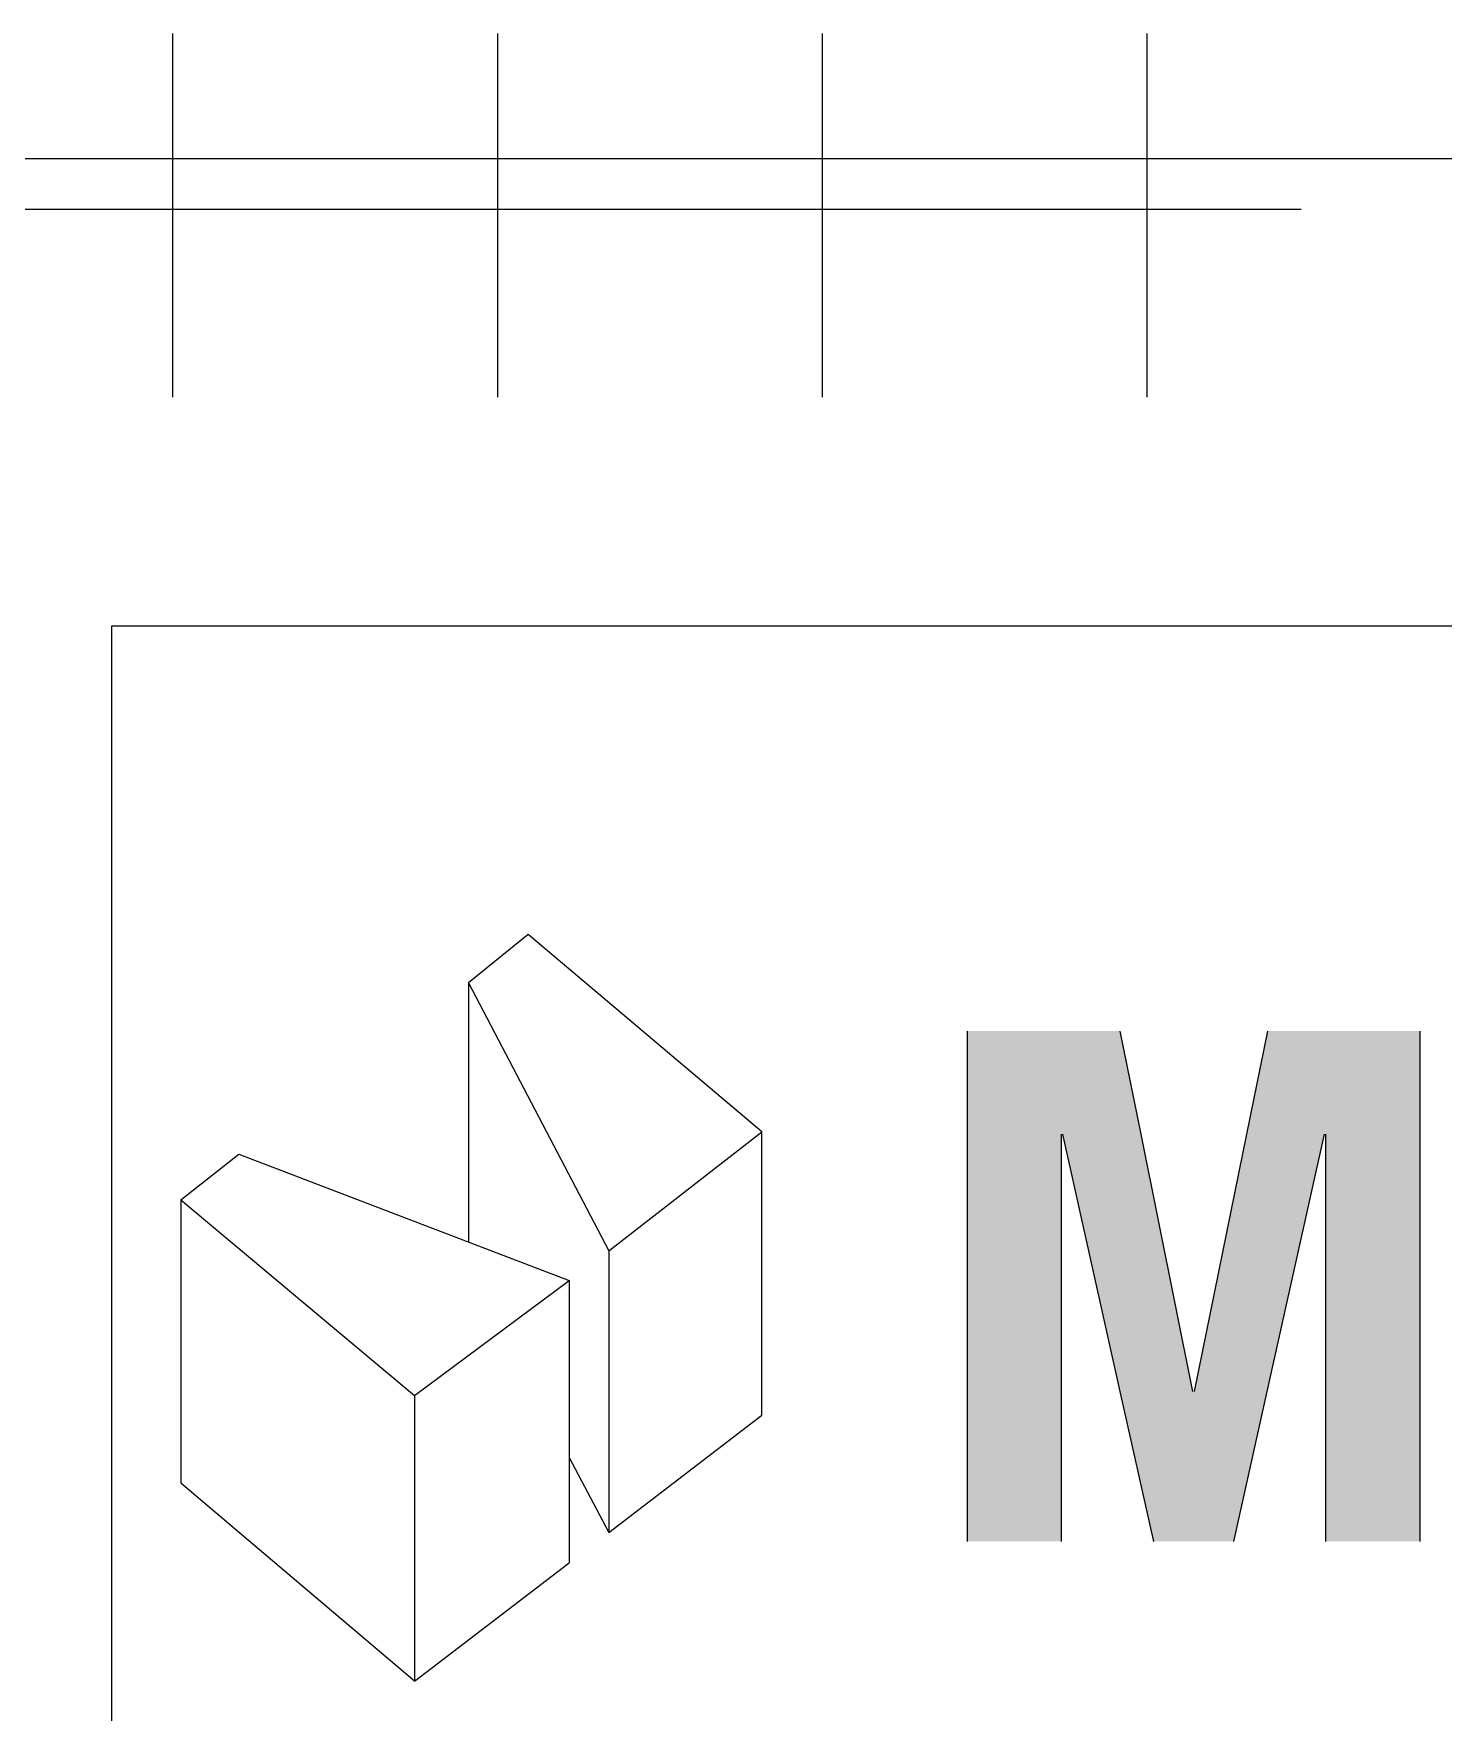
# Model space of a CAD drawing. Extents: x 0 to 199, y 0 to 166.
# Drawn here: x 63.93 to 77.82, y 104.64 to 121.17 of the extents above; entities that cross this region are included whole.
import ezdxf

# ---------------------------------------------------------------- set-up
doc = ezdxf.new("R2010")
doc.units = 0
doc.linetypes.add('CENTER', pattern=[50.8, 31.75, -6.35, 6.35, -6.35])
doc.linetypes.add('DASHED', pattern=[19.05, 12.7, -6.35])
doc.layers.get('0').update_dxf_attribs({"linetype": 'CONTINUOUS'})
doc.layers.add('CENTER', color=1, linetype='CENTER')

# ---------------------------------------------------------------- blocks, each defined once
blk = doc.blocks.new('*U13')
at = {"color": 7, "linetype": 'CONTINUOUS'}
for p, q in [((73.123, 111.345), (73.123, 110.332)), ((74.629, 111.345), (74.834, 110.332)), ((76.085, 111.345), (75.878, 110.332)), ((77.584, 111.345), (77.584, 110.332)), ((73.123, 110.332), (73.123, 106.32)), ((74.051, 110.332), (74.051, 106.32)), ((74.065, 110.332), (74.63, 107.798)), ((74.834, 110.332), (75.346, 107.798)), ((75.878, 110.332), (75.361, 107.798)), ((76.642, 110.332), (76.077, 107.798)), ((76.656, 110.332), (76.656, 106.32)), ((77.584, 110.332), (77.584, 106.32)), ((74.63, 107.798), (74.959, 106.32)), ((76.077, 107.798), (75.748, 106.32))]:
    blk.add_line(p, q, dxfattribs=at)
for points in [[(73.123, 111.345), (73.123, 110.332), (74.834, 110.332)], [(76.085, 111.345), (75.878, 110.332), (77.584, 110.332)], [(73.123, 110.332), (73.123, 106.32), (74.051, 106.32)], [(74.065, 110.332), (74.63, 107.798), (75.346, 107.798)], [(75.878, 110.332), (75.361, 107.798), (76.077, 107.798)], [(76.656, 110.332), (76.656, 106.32), (77.584, 106.32)], [(74.63, 107.798), (74.959, 106.32), (75.748, 106.32)]]:
    blk.add_solid(points, dxfattribs=at)
at = {"color": 7, "linetype": 'CONTINUOUS', "extrusion": (0, 0, -1)}
for points in [[(-73.123, 111.345), (-74.629, 111.345), (-74.834, 110.332)], [(-76.085, 111.345), (-77.584, 111.345), (-77.584, 110.332)], [(-73.123, 110.332), (-74.051, 110.332), (-74.051, 106.32)], [(-74.065, 110.332), (-74.834, 110.332), (-75.346, 107.798)], [(-75.878, 110.332), (-76.642, 110.332), (-76.077, 107.798)], [(-76.656, 110.332), (-77.584, 110.332), (-77.584, 106.32)], [(-74.63, 107.798), (-76.077, 107.798), (-75.748, 106.32)]]:
    blk.add_solid(points, dxfattribs=at)

msp = doc.modelspace()

# ---------------------------------------------------------------- linework, layer by layer
at = {"color": 7, "linetype": 'CONTINUOUS'}
for p, q in [((26.699, 119.937), (132.699, 119.937)), ((64.699, 90.337), (64.699, 115.337)), ((64.699, 115.337), (94.699, 115.337)), ((68.799, 112.296), (68.212, 111.821)), ((71.103, 110.355), (68.799, 112.296)), ((68.212, 111.821), (68.212, 109.268)), ((68.212, 111.821), (69.595, 109.182)), ((69.595, 109.182), (71.103, 110.355)), ((71.103, 107.562), (71.103, 110.355)), ((65.377, 109.685), (65.95, 110.132)), ((65.95, 110.132), (69.204, 108.889)), ((65.377, 109.685), (65.377, 106.895)), ((65.377, 109.685), (67.681, 107.758)), ((69.595, 109.182), (69.595, 106.408)), ((67.681, 107.758), (69.204, 108.889)), ((69.204, 108.889), (69.204, 106.109)), ((67.681, 107.758), (67.681, 104.945)), ((69.595, 106.408), (71.103, 107.562)), ((69.204, 107.145), (69.595, 106.408)), ((67.681, 104.945), (65.377, 106.895)), ((67.681, 104.945), (69.204, 106.109))]:
    msp.add_line(p, q, dxfattribs=at)
at = {"color": 3, "linetype": 'DASHED'}
msp.add_line((133.565, 119.437), (25.833, 119.437), dxfattribs=at)
at = {"layer": 'CENTER', "color": 1, "linetype": 'CENTER'}
for p, q in [((65.299, 117.587), (65.299, 121.168)), ((68.499, 117.587), (68.499, 121.168)), ((71.699, 117.587), (71.699, 121.168)), ((74.899, 117.587), (74.899, 121.168))]:
    msp.add_line(p, q, dxfattribs=at)

# ---------------------------------------------------------------- block references
at = {"color": 7, "linetype": 'CONTINUOUS'}
msp.add_blockref('*U13', (0, 0), dxfattribs=at)

doc.saveas('drawing.dxf')
